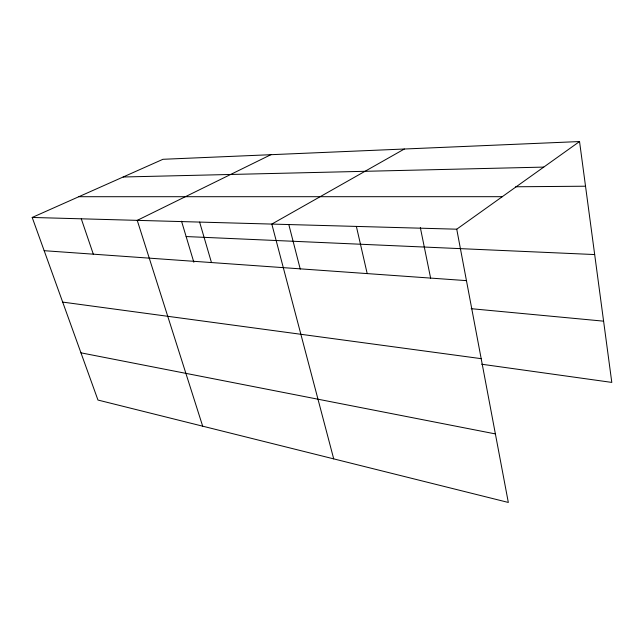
<?xml version="1.0" encoding="UTF-8"?>
<svg xmlns="http://www.w3.org/2000/svg" width="644" height="644" viewBox="0 0 644 644"><rect width="100%" height="100%" fill="white"/><g stroke="black" fill="none" stroke-linecap="round" stroke-linejoin="round"><path stroke-width="0.97" d="M456.741 229.192L508.325 502.449L97.96 400.045L32.2 217.455L456.741 229.192L579.544 141.551L611.8 382.407L481.656 364.222M404.352 149.014L271.816 224.08L333.713 458.874M270.874 154.697L137.244 220.361L202.675 426.175M32.2 217.455L162.956 159.293L579.544 141.551M123.165 176.995L543.745 167.102M515.651 186.776L585.525 186.213M78.842 196.71L502.288 196.686M186.14 236.549L594.678 254.557M44.17 250.693L466.449 280.631M471.191 308.685L603.597 321.163M62.685 302.092L481.181 358.66M80.959 352.832L495.389 433.919M81.281 218.807L93.316 254.179M181.536 221.206L193.836 262.221M199.616 222.083L211.465 262.551M288.85 224.708L300.257 269.136M356.374 226.414L367.193 273.595M420.331 227.557L430.627 278.16"/></g></svg>
